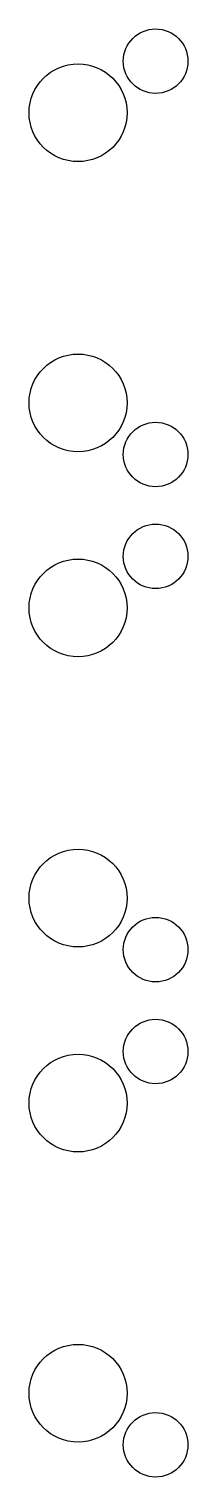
# Model space of a CAD drawing. Extents: x 35.6 to 41.9, y -112.1 to -55.
import ezdxf

# ---------------------------------------------------------------- set-up
doc = ezdxf.new("R2010")
doc.units = 0
doc.header["$MEASUREMENT"] = 0
doc.layers.add('BLACK', color=250, linetype='CONTINUOUS')

msp = doc.modelspace()

# ---------------------------------------------------------------- linework, layer by layer
at = {"layer": 'BLACK'}
for centre, radius in [((40.5892, -56.3118), 1.27), ((37.5412, -58.3438), 1.9253), ((37.5412, -69.7738), 1.9253), ((40.5892, -71.8058), 1.27), ((40.5892, -75.819), 1.27), ((37.5412, -77.851), 1.9253), ((37.5412, -89.281), 1.9253), ((40.5892, -91.313), 1.27), ((40.5892, -95.3262), 1.27), ((37.5412, -97.3582), 1.9253), ((37.5412, -108.788), 1.9253), ((40.5892, -110.82), 1.27)]:
    msp.add_circle(centre, radius, dxfattribs=at)

doc.saveas('drawing.dxf')
